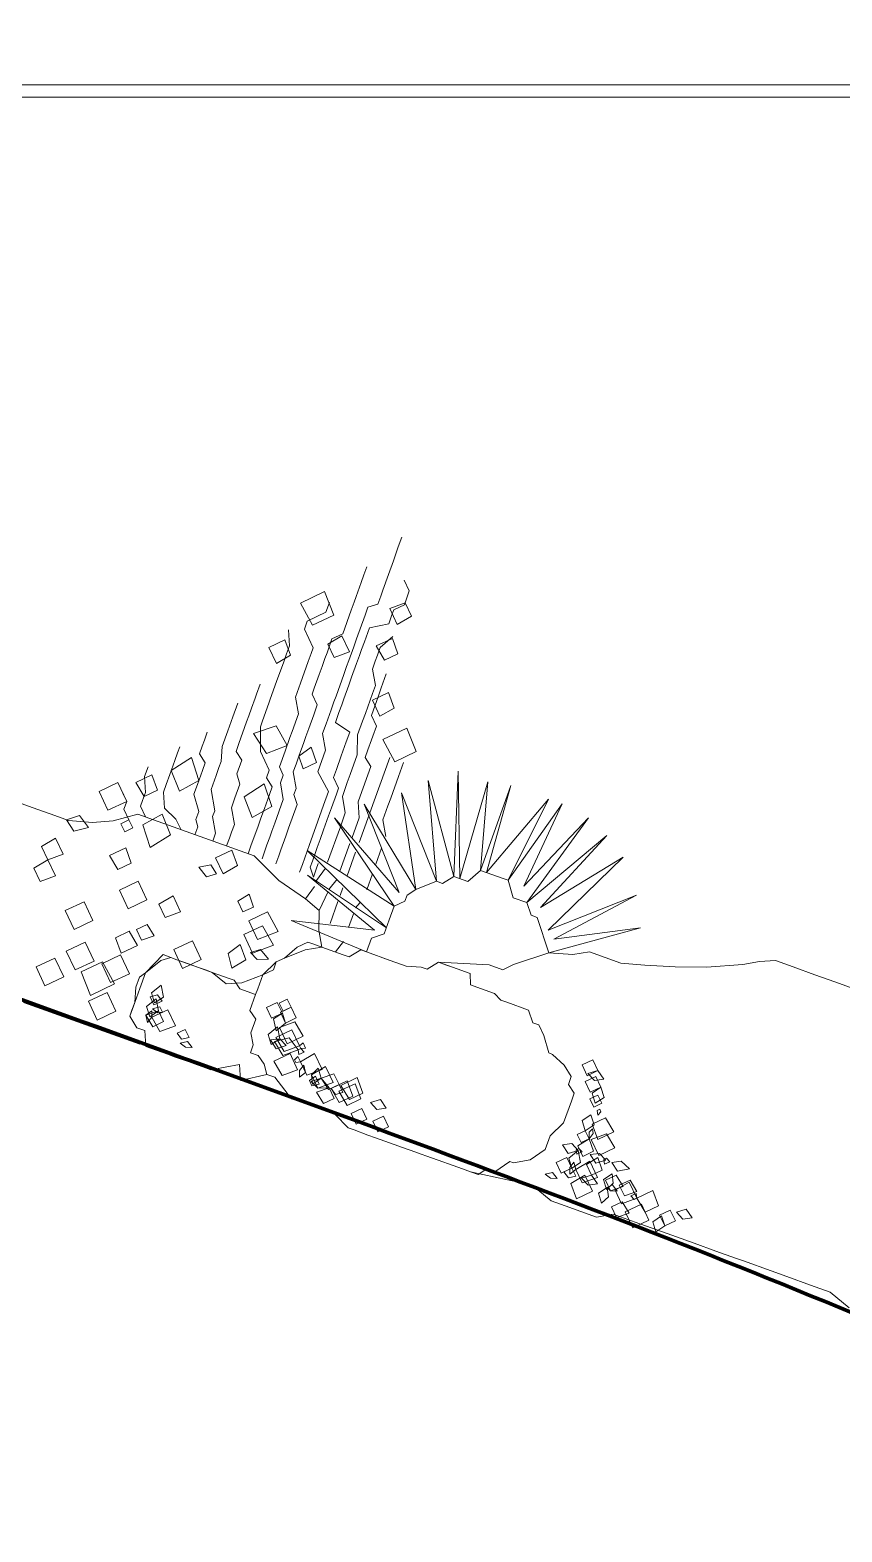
# Model space of a CAD drawing. Header units: millimetres. Extents: x 0 to 77.1, y -22.3 to 58.9.
# Drawn here: x 10.618 to 11.41, y -9.793 to -8.329 of the extents above; entities that cross this region are included whole.
import ezdxf

# ---------------------------------------------------------------- set-up
doc = ezdxf.new("R2010")
doc.units = ezdxf.units.MM
for name, color, linetype, lineweight in [('0.1normal', 7, 'Continuous', 15), ('01 TERRENO', 7, 'Continuous', 140), ('01 Vegetación 1', 251, 'Continuous', 9)]:
    doc.layers.add(name, color=color, linetype=linetype, lineweight=lineweight)

msp = doc.modelspace()

# ---------------------------------------------------------------- linework, layer by layer
at = {"layer": '0.1normal'}
for p, q in [((13.9329, -8.3823), (8.6007, -8.3823)), ((13.9329, -8.3943), (8.4918, -8.3943))]:
    msp.add_line(p, q, dxfattribs=at)
msp.add_lwpolyline([(12.4418, -8.3943), (8.4918, -8.3943), (8.4918, -6.9443), (4.1239, -6.9443)], dxfattribs=at)
at = {"layer": '01 TERRENO'}
msp.add_spline([(2.0349, -6.7194), (2.587, -6.8733), (3.0603, -6.8996), (4.6612, -6.9971), (5.3035, -7.166), (6.1035, -7.3575), (6.4341, -7.4476), (6.7433, -7.6096), (7.3255, -8.1651), (7.7064, -8.4166), (8.7146, -8.582), (9.6013, -8.8878), (10.5403, -9.2488), (11.4492, -9.5917), (12.322, -9.9827), (13.562, -10.4339), (14.1158, -10.6023)], degree=3, dxfattribs=at)
at = {"layer": '01 Vegetación 1'}
for points in [[(10.9808, -8.8232), (10.9773, -8.8328)], [(10.9746, -8.8406), (10.9725, -8.8463)], [(10.9773, -8.8328), (10.9746, -8.8406)], [(10.9438, -8.8599), (10.9466, -8.8522)], [(10.9725, -8.8463), (10.9677, -8.8598)], [(10.9362, -8.881), (10.9411, -8.8676)], [(10.9411, -8.8676), (10.9438, -8.8599)], [(10.9677, -8.8598), (10.9622, -8.8751)], [(10.9831, -8.8653), (10.988, -8.8757)], [(10.9145, -8.8993), (10.9053, -8.8764), (10.8818, -8.8876), (10.8936, -8.9091), (10.9145, -8.8993)], [(10.9342, -8.8868), (10.9362, -8.881)], [(10.9601, -8.8809), (10.9573, -8.8886)], [(10.9622, -8.8751), (10.9601, -8.8809)], [(10.988, -8.8757), (10.9832, -8.8892)], [(10.8885, -8.9052), (10.9068, -8.8965)], [(10.9068, -8.8965), (10.9102, -8.8869)], [(10.9231, -8.9176), (10.9314, -8.8945)], [(10.9314, -8.8945), (10.9342, -8.8868)], [(10.9449, -8.8993), (10.9366, -8.9224)], [(10.9476, -8.8916), (10.9449, -8.8993)], [(10.9573, -8.8886), (10.9476, -8.8916)], [(10.9707, -8.8999), (10.9679, -8.9076)], [(10.99, -8.9003), (10.9839, -8.8873), (10.9689, -8.8928), (10.9763, -8.9084), (10.99, -8.9003)], [(10.9728, -8.8942), (10.9707, -8.8999)], [(10.9832, -8.8892), (10.9728, -8.8942)], [(10.8712, -8.9293), (10.8702, -8.9137)], [(10.8858, -8.9128), (10.8885, -8.9052)], [(10.8943, -8.9311), (10.8858, -8.9128)], [(10.9491, -8.9117), (10.9442, -8.9252)], [(10.9679, -8.9076), (10.9491, -8.9117)], [(10.8723, -8.9384), (10.8668, -8.9234), (10.8511, -8.9308), (10.8585, -8.9464), (10.8723, -8.9384)], [(10.8684, -8.937), (10.8712, -8.9293)], [(10.9078, -8.9359), (10.9106, -8.9282)], [(10.9298, -8.9351), (10.9224, -8.9195), (10.9087, -8.9275), (10.9148, -8.9407), (10.9298, -8.9351)], [(10.9106, -8.9282), (10.9126, -8.9225)], [(10.9126, -8.9225), (10.9231, -8.9176)], [(10.9366, -8.9224), (10.9338, -8.9301)], [(10.9442, -8.9252), (10.9415, -8.9328)], [(10.9769, -8.9369), (10.9715, -8.9219), (10.9558, -8.9293), (10.9638, -8.9431), (10.9769, -8.9369)], [(10.9597, -8.9307), (10.9721, -8.92)], [(10.8656, -8.9447), (10.8684, -8.937)], [(10.8895, -8.9446), (10.8923, -8.9368)], [(10.8923, -8.9368), (10.8943, -8.9311)], [(10.903, -8.9494), (10.9057, -8.9417)], [(10.9057, -8.9417), (10.9078, -8.9359)], [(10.929, -8.9435), (10.9269, -8.9493)], [(10.9338, -8.9301), (10.929, -8.9435)], [(10.9394, -8.9386), (10.9366, -8.9463)], [(10.9415, -8.9328), (10.9394, -8.9386)], [(10.9521, -8.9518), (10.9548, -8.9441)], [(10.9548, -8.9441), (10.9569, -8.9383)], [(10.9569, -8.9383), (10.9597, -8.9307)], [(10.8587, -8.9639), (10.8656, -8.9447)], [(10.8819, -8.9657), (10.8895, -8.9446)], [(10.8954, -8.9705), (10.9002, -8.9571)], [(10.9002, -8.9571), (10.903, -8.9494)], [(10.9242, -8.957), (10.9166, -8.9781)], [(10.9269, -8.9493), (10.9242, -8.957)], [(10.9366, -8.9463), (10.9318, -8.9597)], [(10.9549, -8.968), (10.9521, -8.9518)], [(10.9655, -8.9566), (10.9607, -8.9701)], [(10.8391, -8.9764), (10.8425, -8.9667)], [(10.8525, -8.9812), (10.8587, -8.9639)], [(10.8771, -8.9791), (10.8819, -8.9657)], [(10.8933, -8.9763), (10.8954, -8.9705)], [(10.929, -8.9675), (10.9242, -8.9809)], [(10.9318, -8.9597), (10.929, -8.9675)], [(10.9521, -8.9757), (10.9549, -8.968)], [(10.9607, -8.9701), (10.9579, -8.9778)], [(10.8159, -8.9985), (10.8208, -8.985)], [(10.8342, -8.9898), (10.8377, -8.9802)], [(10.8377, -8.9802), (10.8391, -8.9764)], [(10.8449, -9.0024), (10.8512, -8.985)], [(10.8512, -8.985), (10.8525, -8.9812)], [(10.88, -8.9954), (10.8771, -8.9791)], [(10.8983, -8.9868), (10.8933, -8.9763)], [(10.8948, -8.9964), (10.8983, -8.9868)], [(10.9145, -8.9839), (10.9118, -8.9916)], [(10.9166, -8.9781), (10.9145, -8.9839)], [(10.9221, -8.9867), (10.9194, -8.9943)], [(10.9242, -8.9809), (10.9221, -8.9867)], [(10.9452, -8.995), (10.9521, -8.9757)], [(10.9579, -8.9778), (10.951, -8.9971)], [(10.9731, -8.9898), (10.9677, -8.9748), (10.952, -8.9822), (10.9594, -8.9978), (10.9731, -8.9898)], [(10.8111, -9.0119), (10.8159, -8.9985)], [(10.8294, -9.0033), (10.8315, -8.9975)], [(10.8315, -8.9975), (10.8342, -8.9898)], [(10.8429, -9.0081), (10.8449, -9.0024)], [(10.8738, -9.0127), (10.88, -8.9954)], [(10.89, -9.0098), (10.8948, -8.9964)], [(10.9118, -8.9916), (10.9069, -9.0051)], [(10.9194, -8.9943), (10.916, -9.0039)], [(10.9376, -9.0161), (10.9425, -9.0026)], [(10.9425, -9.0026), (10.9452, -8.995)], [(10.951, -8.9971), (10.9559, -9.0074)], [(10.7883, -9.0211), (10.791, -9.0134)], [(10.8056, -9.0273), (10.8111, -9.0119)], [(10.8218, -9.0245), (10.8294, -9.0033)], [(10.8689, -9.0262), (10.8584, -9.0072), (10.8362, -9.0145), (10.8487, -9.0341), (10.8689, -9.0262)], [(10.843, -9.0321), (10.8429, -9.0081)], [(10.8717, -9.0185), (10.8738, -9.0127)], [(10.8852, -9.0233), (10.8872, -9.0176)], [(10.8872, -9.0176), (10.89, -9.0098)], [(10.9069, -9.0051), (10.9035, -9.0147)], [(10.9035, -9.0147), (10.9063, -9.0309)], [(10.916, -9.0039), (10.93, -9.0133)], [(10.93, -9.0133), (10.9266, -9.0229)], [(10.9373, -9.0355), (10.9376, -9.0161)], [(10.9525, -9.0171), (10.9511, -9.0209)], [(10.9559, -9.0074), (10.9525, -9.0171)], [(10.9948, -9.0322), (10.9856, -9.0095), (10.9621, -9.0205), (10.9739, -9.0422), (10.9948, -9.0322)], [(10.7621, -9.0334), (10.7642, -9.0276)], [(10.7834, -9.0345), (10.7862, -9.0269)], [(10.7862, -9.0269), (10.7883, -9.0211)], [(10.8046, -9.0421), (10.8056, -9.0273)], [(10.8191, -9.0321), (10.8218, -9.0245)], [(10.8247, -9.0407), (10.8191, -9.0321)], [(10.8515, -9.0504), (10.843, -9.0321)], [(10.8614, -9.0473), (10.8669, -9.0319)], [(10.8669, -9.0319), (10.8717, -9.0185)], [(10.8803, -9.0368), (10.8852, -9.0233)], [(10.8977, -9.043), (10.8922, -9.028), (10.8803, -9.0368), (10.8846, -9.0492), (10.8977, -9.043)], [(10.9063, -9.0309), (10.8987, -9.0521)], [(10.9266, -9.0229), (10.9217, -9.0364)], [(10.9477, -9.0305), (10.9449, -9.0382)], [(10.9511, -9.0209), (10.9477, -9.0305)], [(10.7545, -9.0546), (10.7594, -9.0411)], [(10.7829, -9.0604), (10.7756, -9.0382), (10.7559, -9.0507), (10.7639, -9.0709), (10.7829, -9.0604)], [(10.7594, -9.0411), (10.7621, -9.0334)], [(10.7891, -9.0431), (10.7834, -9.0345)], [(10.7863, -9.0508), (10.7891, -9.0431)], [(10.8025, -9.0479), (10.8046, -9.0421)], [(10.8199, -9.0541), (10.8247, -9.0407)], [(10.8748, -9.0521), (10.8776, -9.0445)], [(10.8776, -9.0445), (10.8803, -9.0368)], [(10.9217, -9.0364), (10.9169, -9.0499)], [(10.9304, -9.0547), (10.9373, -9.0355)], [(10.9506, -9.0468), (10.9402, -9.0756)], [(10.9449, -9.0382), (10.9506, -9.0468)], [(10.9689, -9.0381), (10.9495, -9.092)], [(10.9823, -9.043), (10.9775, -9.0564)], [(10.7426, -9.0698), (10.7371, -9.0548), (10.7215, -9.0623), (10.7295, -9.076), (10.7426, -9.0698)], [(10.73, -9.0566), (10.7334, -9.047)], [(10.7309, -9.0721), (10.73, -9.0566)], [(10.7511, -9.0642), (10.7545, -9.0546)], [(10.7815, -9.0642), (10.7863, -9.0508)], [(10.7949, -9.0691), (10.7998, -9.0556)], [(10.7998, -9.0556), (10.8025, -9.0479)], [(10.8229, -9.0639), (10.8199, -9.0541)], [(10.8488, -9.058), (10.8515, -9.0504)], [(10.8545, -9.0665), (10.8488, -9.058)], [(10.865, -9.0552), (10.8614, -9.0473)], [(10.8623, -9.0628), (10.865, -9.0552)], [(10.8777, -9.0684), (10.8748, -9.0521)], [(10.8987, -9.0521), (10.9093, -9.0711)], [(10.9169, -9.0499), (10.9141, -9.0576)], [(10.9141, -9.0576), (10.919, -9.068)], [(10.9276, -9.0624), (10.9304, -9.0547)], [(10.9775, -9.0564), (10.9699, -9.0776)], [(11.0064, -9.0603), (11.0146, -9.1587)], [(11.0314, -9.1539), (11.0064, -9.0603)], [(11.0357, -9.0513), (11.0314, -9.1539)], [(11.0372, -9.156), (11.0357, -9.0513)], [(11.0645, -9.0616), (11.0372, -9.156)], [(11.0574, -9.1481), (11.0645, -9.0616)], [(10.7126, -9.0808), (10.704, -9.0625), (10.6857, -9.0711), (10.6943, -9.0894), (10.7126, -9.0808)], [(10.7126, -9.0808), (10.7089, -9.0729)], [(10.7281, -9.0798), (10.7309, -9.0721)], [(10.7483, -9.0719), (10.7511, -9.0642)], [(10.7493, -9.0874), (10.7483, -9.0719)], [(10.778, -9.0739), (10.7815, -9.0642)], [(10.7828, -9.0908), (10.778, -9.0739)], [(10.7983, -9.0899), (10.7949, -9.0691)], [(10.818, -9.0774), (10.8229, -9.0639)], [(10.854, -9.0859), (10.8467, -9.0638), (10.8271, -9.0763), (10.835, -9.0964), (10.854, -9.0859)], [(10.8469, -9.0877), (10.8517, -9.0742)], [(10.8517, -9.0742), (10.8545, -9.0665)], [(10.8652, -9.0791), (10.8623, -9.0628)], [(10.8756, -9.0741), (10.8777, -9.0684)], [(10.8786, -9.0839), (10.8756, -9.0741)], [(10.9093, -9.0711), (10.9045, -9.0845)], [(10.9169, -9.0738), (10.9121, -9.0872)], [(10.919, -9.068), (10.9169, -9.0738)], [(10.9228, -9.0759), (10.9248, -9.0701)], [(10.9256, -9.092), (10.9228, -9.0759)], [(10.9248, -9.0701), (10.9276, -9.0624)], [(10.9402, -9.0756), (10.9381, -9.0814)], [(10.9803, -9.0726), (10.9943, -9.1667)], [(11.0146, -9.1587), (10.9803, -9.0726)], [(11.0871, -9.0654), (11.0574, -9.1481)], [(11.0871, -9.0654), (11.0632, -9.1501)], [(10.5945, -9.0774), (10.6213, -9.0871)], [(10.6213, -9.0871), (10.6425, -9.0947)], [(10.7098, -9.0884), (10.7126, -9.0808)], [(10.7098, -9.0884), (10.7148, -9.0989)], [(10.7261, -9.0856), (10.7281, -9.0798)], [(10.731, -9.096), (10.7261, -9.0856)], [(10.7606, -9.098), (10.7493, -9.0874)], [(10.7801, -9.0984), (10.7828, -9.0908)], [(10.7963, -9.0956), (10.7983, -9.0899)], [(10.8146, -9.087), (10.818, -9.0774)], [(10.8175, -9.1032), (10.8146, -9.087)], [(10.8434, -9.0973), (10.8469, -9.0877)], [(10.8569, -9.1022), (10.8652, -9.0791)], [(10.8703, -9.107), (10.8786, -9.0839)], [(10.9045, -9.0845), (10.8969, -9.1057)], [(10.9121, -9.0872), (10.9094, -9.0949)], [(10.9381, -9.0814), (10.9391, -9.0969)], [(10.9439, -9.0835), (10.9781, -9.1695)], [(10.9943, -9.1667), (10.9439, -9.0835)], [(10.9671, -9.0853), (10.9623, -9.0987)], [(10.9699, -9.0776), (10.9671, -9.0853)], [(11.0632, -9.1501), (11.1237, -9.0785)], [(11.1237, -9.0785), (11.0844, -9.1577)], [(11.0844, -9.1577), (11.1371, -9.0833)], [(11.1371, -9.0833), (11.0997, -9.1633)], [(10.6425, -9.0947), (10.656, -9.0995)], [(10.6752, -9.1064), (10.6664, -9.0945), (10.654, -9.0988), (10.6609, -9.11), (10.6752, -9.1064)], [(10.656, -9.0995), (10.6792, -9.1013)], [(10.6792, -9.1013), (10.6993, -9.0998)], [(10.6993, -9.0998), (10.7233, -9.0933)], [(10.7185, -9.1067), (10.7148, -9.0989), (10.707, -9.1026), (10.7107, -9.1104), (10.7185, -9.1067)], [(10.7233, -9.0933), (10.7387, -9.0988)], [(10.7551, -9.1134), (10.7472, -9.0932), (10.7283, -9.1037), (10.7355, -9.1259), (10.7551, -9.1134)], [(10.7387, -9.0988), (10.7579, -9.1057)], [(10.7656, -9.1084), (10.7606, -9.098)], [(10.7818, -9.1056), (10.7801, -9.0984)], [(10.7992, -9.1118), (10.7963, -9.0956)], [(10.8147, -9.1109), (10.8175, -9.1032)], [(10.8337, -9.1243), (10.8406, -9.105)], [(10.8406, -9.105), (10.8434, -9.0973)], [(10.8541, -9.1099), (10.8569, -9.1022)], [(10.9094, -9.0949), (10.9045, -9.1084)], [(10.9083, -9.1402), (10.9208, -9.1055)], [(10.9152, -9.097), (10.9733, -9.183)], [(10.9781, -9.1695), (10.9152, -9.097)], [(10.9208, -9.1055), (10.9256, -9.092)], [(10.9391, -9.0969), (10.9322, -9.1161)], [(10.9488, -9.0939), (10.9392, -9.1208)], [(10.9623, -9.0987), (10.9651, -9.1149)], [(11.0997, -9.1633), (11.1626, -9.0968)], [(11.1626, -9.0968), (11.1026, -9.1795)], [(10.6507, -9.1324), (10.6433, -9.1167), (10.6296, -9.1248), (10.6357, -9.1379), (10.6507, -9.1324)], [(10.7579, -9.1057), (10.7752, -9.1119)], [(10.7752, -9.1119), (10.7887, -9.1167)], [(10.7791, -9.1133), (10.7818, -9.1056)], [(10.7887, -9.1167), (10.8233, -9.1291)], [(10.7964, -9.1195), (10.7992, -9.1118)], [(10.8099, -9.1243), (10.8126, -9.1167)], [(10.8126, -9.1167), (10.8147, -9.1109)], [(10.8493, -9.1233), (10.852, -9.1156)], [(10.852, -9.1156), (10.8541, -9.1099)], [(10.8628, -9.1281), (10.8676, -9.1147)], [(10.8676, -9.1147), (10.8703, -9.107)], [(10.8969, -9.1057), (10.8907, -9.123)], [(10.9011, -9.118), (10.8983, -9.1257)], [(10.9045, -9.1084), (10.9011, -9.118)], [(11.1026, -9.1795), (11.1804, -9.114)], [(11.1804, -9.114), (11.116, -9.1843)], [(10.717, -9.141), (10.7116, -9.126), (10.6959, -9.1334), (10.704, -9.1471), (10.717, -9.141)], [(10.8204, -9.1433), (10.8149, -9.1284), (10.7992, -9.1357), (10.8066, -9.1514), (10.8204, -9.1433)], [(10.8233, -9.1291), (10.8367, -9.134)], [(10.831, -9.1319), (10.8337, -9.1243)], [(10.8367, -9.134), (10.8607, -9.1578)], [(10.8445, -9.1367), (10.8493, -9.1233)], [(10.8579, -9.1416), (10.8607, -9.1339)], [(10.8607, -9.1339), (10.8628, -9.1281)], [(10.8907, -9.123), (10.8838, -9.1422)], [(10.8886, -9.1287), (10.9657, -9.2041)], [(10.9733, -9.183), (10.8886, -9.1287)], [(10.8962, -9.1315), (10.8935, -9.1391)], [(10.8983, -9.1257), (10.8962, -9.1315)], [(10.9301, -9.1219), (10.9204, -9.1488)], [(10.9357, -9.1304), (10.9274, -9.1535)], [(10.961, -9.1264), (10.9555, -9.1419)], [(10.6431, -9.1535), (10.6357, -9.1379), (10.622, -9.1459), (10.6282, -9.159), (10.6431, -9.1535)], [(10.8002, -9.1513), (10.7946, -9.1427), (10.7829, -9.145), (10.7904, -9.1542), (10.8002, -9.1513)], [(10.8838, -9.1422), (10.881, -9.1499)], [(10.8935, -9.1391), (10.8914, -9.145)], [(10.8914, -9.145), (10.8945, -9.1547)], [(10.8945, -9.1547), (10.8972, -9.147)], [(10.8972, -9.147), (10.8993, -9.1412)], [(10.8976, -9.158), (10.9063, -9.1459)], [(11.0449, -9.1588), (11.0574, -9.1481)], [(11.0574, -9.1481), (11.0805, -9.1564)], [(11.116, -9.1843), (11.1966, -9.1351)], [(11.1966, -9.1351), (11.1233, -9.2065)], [(10.7323, -9.1769), (10.7238, -9.1586), (10.7055, -9.1672), (10.7141, -9.1855), (10.7323, -9.1769)], [(10.8607, -9.1578), (10.8869, -9.1759)], [(10.8869, -9.1759), (10.8955, -9.1638)], [(10.8887, -9.1526), (10.954, -9.2064)], [(10.9657, -9.2041), (10.8887, -9.1526)], [(10.9177, -9.1565), (10.9096, -9.1667)], [(10.952, -9.1515), (10.9465, -9.1669)], [(10.9943, -9.1667), (11.0146, -9.1587)], [(11.0146, -9.1587), (11.0203, -9.1608)], [(11.0203, -9.1608), (11.0314, -9.1539)], [(11.0314, -9.1539), (11.0449, -9.1588)], [(11.0805, -9.1564), (11.0844, -9.1577)], [(11.0844, -9.1577), (11.0892, -9.1747)], [(10.6796, -9.197), (10.671, -9.1787), (10.6527, -9.1873), (10.6613, -9.2056), (10.6796, -9.197)], [(10.765, -9.1886), (10.7577, -9.1729), (10.7439, -9.181), (10.7501, -9.1941), (10.765, -9.1886)], [(10.8363, -9.1838), (10.832, -9.1714), (10.8209, -9.1782), (10.8258, -9.1886), (10.8363, -9.1838)], [(10.8869, -9.1759), (10.9002, -9.1871)], [(10.909, -9.1686), (10.9002, -9.1871)], [(10.9185, -9.1785), (10.9109, -9.1997)], [(10.9233, -9.165), (10.9205, -9.1727)], [(10.9733, -9.183), (10.9837, -9.1781)], [(10.9837, -9.1781), (10.9858, -9.1723)], [(10.9858, -9.1723), (10.9943, -9.1667)], [(11.0892, -9.1747), (11.1026, -9.1795)], [(11.1233, -9.2065), (11.2094, -9.1722)], [(11.2094, -9.1722), (11.1289, -9.215)], [(10.8603, -9.2076), (10.8497, -9.1886), (10.8315, -9.1972), (10.84, -9.2155), (10.8603, -9.2076)], [(10.9002, -9.1871), (10.8997, -9.2065)], [(10.9288, -9.2039), (10.9337, -9.1904)], [(10.9357, -9.1847), (10.9398, -9.1796)], [(10.9684, -9.1964), (10.9733, -9.183)], [(11.1026, -9.1795), (11.1068, -9.1918)], [(11.1068, -9.1918), (11.1126, -9.1939)], [(10.723, -9.2213), (10.7149, -9.2074), (10.7018, -9.2137), (10.7073, -9.2286), (10.723, -9.2213)], [(10.7393, -9.2119), (10.7325, -9.2008), (10.722, -9.2057), (10.727, -9.2161), (10.7393, -9.2119)], [(10.8555, -9.2211), (10.8449, -9.202), (10.8266, -9.2107), (10.8352, -9.2289), (10.8555, -9.2211)], [(10.8728, -9.1969), (10.9464, -9.2276)], [(10.954, -9.2064), (10.8728, -9.1969)], [(10.8997, -9.2065), (10.9026, -9.2228)], [(10.9636, -9.2099), (10.9684, -9.1964)], [(11.1126, -9.1939), (11.1241, -9.2285)], [(11.2132, -9.204), (11.1241, -9.2285)], [(11.1289, -9.215), (11.2132, -9.204)], [(10.6807, -9.2364), (10.672, -9.2181), (10.6537, -9.2267), (10.6624, -9.245), (10.6807, -9.2364)], [(10.7853, -9.2349), (10.7768, -9.2166), (10.7585, -9.2253), (10.7671, -9.2436), (10.7853, -9.2349)], [(10.8287, -9.2353), (10.8232, -9.2203), (10.8113, -9.2291), (10.8149, -9.2433), (10.8287, -9.2353)], [(10.8891, -9.2179), (10.8787, -9.2228)], [(10.8949, -9.22), (10.8891, -9.2179)], [(10.9026, -9.2228), (10.8949, -9.22)], [(10.924, -9.2174), (10.9161, -9.2276)], [(10.9464, -9.2276), (10.9512, -9.2142)], [(10.9512, -9.2142), (10.9636, -9.2099)], [(10.6512, -9.2519), (10.6426, -9.2336), (10.6243, -9.2422), (10.6329, -9.2605), (10.6512, -9.2519)], [(10.7008, -9.2588), (10.689, -9.2373), (10.6681, -9.2471), (10.6773, -9.2699), (10.7008, -9.2588)], [(10.7152, -9.2488), (10.7066, -9.2305), (10.6883, -9.2391), (10.6969, -9.2574), (10.7152, -9.2488)], [(10.748, -9.2302), (10.7308, -9.2479)], [(10.7459, -9.236), (10.7308, -9.2479)], [(10.7557, -9.233), (10.7459, -9.236)], [(10.7614, -9.2351), (10.748, -9.2302)], [(10.7614, -9.2351), (10.7557, -9.233)], [(10.7825, -9.2426), (10.7614, -9.2351)], [(10.7692, -9.2378), (10.7614, -9.2351)], [(10.8507, -9.2345), (10.8431, -9.2253), (10.8333, -9.2282), (10.8397, -9.2349), (10.8507, -9.2345)], [(10.8583, -9.2372), (10.8451, -9.2499)], [(10.8583, -9.2372), (10.8555, -9.2449)], [(10.8662, -9.2335), (10.8583, -9.2372)], [(10.8662, -9.2335), (10.8583, -9.2372)], [(10.8787, -9.2228), (10.8662, -9.2335)], [(10.8864, -9.2256), (10.8662, -9.2335)], [(10.9026, -9.2228), (10.8864, -9.2256)], [(10.9237, -9.2303), (10.9026, -9.2228)], [(10.9295, -9.2324), (10.9237, -9.2303)], [(10.9406, -9.2256), (10.9295, -9.2324)], [(10.9464, -9.2276), (10.9406, -9.2256)], [(10.9695, -9.2359), (10.9464, -9.2276)], [(10.9695, -9.2359), (10.9637, -9.2338)], [(10.9637, -9.2338), (10.9695, -9.2359)], [(10.9849, -9.2415), (10.9695, -9.2359)], [(11.1241, -9.2285), (11.0896, -9.2399)], [(11.1473, -9.2302), (11.1241, -9.2285)], [(11.1635, -9.2274), (11.1473, -9.2302)], [(11.1943, -9.2384), (11.1635, -9.2274)], [(11.3294, -9.2369), (11.3131, -9.2398)], [(11.3449, -9.236), (11.3294, -9.2369)], [(11.3622, -9.2422), (11.3449, -9.236)], [(10.7308, -9.2479), (10.7249, -9.2523)], [(10.7308, -9.2479), (10.7253, -9.2633)], [(10.7825, -9.2426), (10.7692, -9.2378)], [(10.796, -9.2475), (10.7825, -9.2426)], [(10.7903, -9.2454), (10.7825, -9.2426)], [(10.796, -9.2475), (10.7903, -9.2454)], [(10.8094, -9.2588), (10.796, -9.2475)], [(10.8115, -9.253), (10.796, -9.2475)], [(10.8451, -9.2499), (10.8248, -9.2578)], [(10.8451, -9.2499), (10.8403, -9.2634)], [(10.8555, -9.2449), (10.8451, -9.2499)], [(10.9997, -9.2424), (10.9849, -9.2415)], [(11.0055, -9.2445), (10.9997, -9.2424)], [(11.0166, -9.2376), (11.0055, -9.2445)], [(11.0166, -9.2376), (11.0301, -9.2425)], [(11.0657, -9.24), (11.0166, -9.2376)], [(11.0243, -9.2404), (11.0166, -9.2376)], [(11.0301, -9.2425), (11.0243, -9.2404)], [(11.0474, -9.2487), (11.0301, -9.2425)], [(11.0478, -9.2597), (11.0474, -9.2487)], [(11.0792, -9.2449), (11.0657, -9.24)], [(11.0896, -9.2399), (11.0792, -9.2449)], [(11.2175, -9.2403), (11.1943, -9.2384)], [(11.2472, -9.2422), (11.2175, -9.2403)], [(11.2776, -9.2423), (11.2472, -9.2422)], [(11.3131, -9.2398), (11.2776, -9.2423)], [(11.3834, -9.2498), (11.3622, -9.2422)], [(11.4026, -9.2567), (11.3834, -9.2498)], [(10.7214, -9.2619), (10.7204, -9.2767)], [(10.7253, -9.2633), (10.7204, -9.2767)], [(10.7249, -9.2523), (10.7214, -9.2619)], [(10.7483, -9.2715), (10.746, -9.2599), (10.7368, -9.2674), (10.7398, -9.2772), (10.7483, -9.2715)], [(10.8248, -9.2578), (10.8094, -9.2588)], [(10.8172, -9.2551), (10.8115, -9.253)], [(10.8228, -9.2636), (10.8172, -9.2551)], [(10.8382, -9.2691), (10.8228, -9.2636)], [(10.8403, -9.2634), (10.8382, -9.2691)], [(11.0574, -9.2631), (11.0478, -9.2597)], [(11.0709, -9.268), (11.0574, -9.2631)], [(11.418, -9.2623), (11.4026, -9.2567)], [(10.6465, -9.2893), (10.6119, -9.2769)], [(10.7021, -9.2854), (10.6935, -9.2671), (10.6752, -9.2757), (10.6838, -9.294), (10.7021, -9.2854)], [(10.7204, -9.2767), (10.7156, -9.2902)], [(10.7204, -9.2767), (10.7177, -9.2844)], [(10.7435, -9.285), (10.7412, -9.2733), (10.7319, -9.2809), (10.735, -9.2907), (10.7435, -9.285)], [(10.747, -9.2754), (10.7426, -9.2695), (10.7354, -9.2712), (10.7391, -9.2791), (10.747, -9.2754)], [(10.7474, -9.2864), (10.7449, -9.2811), (10.7378, -9.2829), (10.7428, -9.287), (10.7474, -9.2864)], [(10.8382, -9.2691), (10.8327, -9.2845)], [(10.8643, -9.2871), (10.8593, -9.2767), (10.8489, -9.2816), (10.8538, -9.292), (10.8643, -9.2871)], [(10.8728, -9.2815), (10.8691, -9.2737), (10.8613, -9.2774), (10.865, -9.2852), (10.8728, -9.2815)], [(11.0771, -9.2746), (11.0709, -9.268)], [(11.0829, -9.2766), (11.0771, -9.2746)], [(11.1041, -9.2842), (11.0829, -9.2766)], [(10.6599, -9.2941), (10.6465, -9.2893)], [(10.6945, -9.3065), (10.6599, -9.2941)], [(10.7177, -9.2844), (10.7156, -9.2902)], [(10.7156, -9.2902), (10.7224, -9.3014)], [(10.7369, -9.2913), (10.7371, -9.2849), (10.7311, -9.2893), (10.7329, -9.2964), (10.7369, -9.2913)], [(10.7485, -9.2955), (10.7435, -9.285), (10.7311, -9.2893), (10.738, -9.3004), (10.7485, -9.2955)], [(10.76, -9.2996), (10.7526, -9.2839), (10.7369, -9.2913), (10.745, -9.3051), (10.76, -9.2996)], [(10.8327, -9.2845), (10.8383, -9.293)], [(10.8383, -9.293), (10.8335, -9.3064)], [(10.8673, -9.2969), (10.8643, -9.2871), (10.8558, -9.2928), (10.8581, -9.3044), (10.8673, -9.2969)], [(10.8844, -9.3095), (10.8764, -9.2958), (10.8614, -9.3012), (10.8688, -9.317), (10.8844, -9.3095)], [(10.8778, -9.2919), (10.8728, -9.2815), (10.8623, -9.2864), (10.8673, -9.2969), (10.8778, -9.2919)], [(11.1084, -9.2966), (11.1041, -9.2842)], [(10.7253, -9.3176), (10.6945, -9.3065)], [(10.7224, -9.3014), (10.7302, -9.3041)], [(10.7302, -9.3041), (10.7311, -9.3197)], [(10.7733, -9.3109), (10.7696, -9.3031), (10.7618, -9.3068), (10.7661, -9.3127), (10.7733, -9.3109)], [(10.7733, -9.3109), (10.7696, -9.3031), (10.7618, -9.3068), (10.7661, -9.3127), (10.7733, -9.3109)], [(10.8335, -9.3064), (10.8358, -9.3181)], [(10.8618, -9.3122), (10.8595, -9.3006), (10.8503, -9.3081), (10.8533, -9.3179), (10.8618, -9.3122)], [(10.881, -9.3191), (10.8736, -9.3035), (10.8579, -9.3109), (10.866, -9.3246), (10.881, -9.3191)], [(11.1141, -9.2987), (11.1084, -9.2966)], [(11.119, -9.309), (11.1141, -9.2987)], [(11.1239, -9.326), (11.119, -9.309)], [(10.7311, -9.3197), (10.7522, -9.3272)], [(10.7763, -9.3207), (10.7719, -9.3147), (10.7647, -9.3165), (10.7698, -9.3205), (10.7763, -9.3207)], [(10.8358, -9.3181), (10.8331, -9.3259)], [(10.8681, -9.3189), (10.8618, -9.3122), (10.8527, -9.3133), (10.8583, -9.3219), (10.8681, -9.3189)], [(10.8796, -9.323), (10.8709, -9.3112), (10.8565, -9.3147), (10.8647, -9.3285), (10.8796, -9.323)], [(10.8854, -9.3251), (10.8823, -9.3218), (10.8796, -9.323), (10.8802, -9.3276), (10.8854, -9.3251)], [(10.8868, -9.3212), (10.8844, -9.316), (10.881, -9.3191), (10.8823, -9.3218), (10.8868, -9.3212)], [(10.7522, -9.3272), (10.7599, -9.33)], [(10.7599, -9.33), (10.7657, -9.3321)], [(10.7657, -9.3321), (10.7734, -9.3348)], [(10.7734, -9.3348), (10.7811, -9.3376)], [(10.7811, -9.3376), (10.7868, -9.3397)], [(10.7868, -9.3397), (10.7945, -9.3424)], [(10.7945, -9.3424), (10.8224, -9.3372)], [(10.8224, -9.3372), (10.8234, -9.3528)], [(10.8331, -9.3259), (10.8407, -9.3286)], [(10.8407, -9.3286), (10.8464, -9.3371)], [(10.8464, -9.3371), (10.8493, -9.3469)], [(10.8791, -9.3424), (10.8718, -9.3267), (10.8561, -9.3341), (10.8642, -9.3479), (10.8791, -9.3424)], [(10.8819, -9.3347), (10.8795, -9.3295), (10.8762, -9.3326), (10.8774, -9.3353), (10.8819, -9.3347)], [(10.8869, -9.3452), (10.8851, -9.338), (10.8811, -9.3431), (10.8809, -9.3495), (10.8869, -9.3452)], [(10.9031, -9.3423), (10.8957, -9.3266), (10.8819, -9.3347), (10.8881, -9.3477), (10.9031, -9.3423)], [(10.9138, -9.3548), (10.9064, -9.3391), (10.8926, -9.3472), (10.8988, -9.3603), (10.9138, -9.3548)], [(11.1276, -9.3274), (11.1239, -9.326)], [(11.139, -9.3379), (11.1276, -9.3274)], [(11.1459, -9.3491), (11.139, -9.3379)], [(11.1719, -9.3432), (11.1669, -9.3328), (11.1565, -9.3377), (11.1614, -9.3482), (11.1719, -9.3432)], [(10.8234, -9.3528), (10.8493, -9.3469)], [(10.8493, -9.3469), (10.8571, -9.3497)], [(10.8571, -9.3497), (10.8733, -9.3707)], [(10.9002, -9.3564), (10.8965, -9.3486), (10.8906, -9.353), (10.893, -9.3582), (10.9002, -9.3564)], [(10.9098, -9.3599), (10.9022, -9.3507), (10.8925, -9.3537), (10.8988, -9.3603), (10.9098, -9.3599)], [(10.9022, -9.3507), (10.8992, -9.3409), (10.8926, -9.3472), (10.8937, -9.3563), (10.9022, -9.3507)], [(10.9196, -9.3569), (10.9146, -9.3464), (10.9022, -9.3507), (10.9091, -9.3618), (10.9196, -9.3569)], [(10.9329, -9.3682), (10.9274, -9.3532), (10.9117, -9.3606), (10.9198, -9.3743), (10.9329, -9.3682)], [(10.9426, -9.3652), (10.9372, -9.3501), (10.9214, -9.3576), (10.9296, -9.3713), (10.9426, -9.3652)], [(11.1431, -9.3568), (11.1459, -9.3491)], [(11.1747, -9.3595), (11.1698, -9.349), (11.1594, -9.3539), (11.1643, -9.3644), (11.1747, -9.3595)], [(11.1775, -9.3517), (11.1719, -9.3432), (11.1621, -9.3462), (11.1685, -9.3528), (11.1775, -9.3517)], [(10.9147, -9.3704), (10.9098, -9.3599), (10.8974, -9.3641), (10.9043, -9.3752), (10.9147, -9.3704)], [(10.9232, -9.3647), (10.9196, -9.3569), (10.9117, -9.3606), (10.9161, -9.3665), (10.9232, -9.3647)], [(10.9406, -9.3709), (10.9351, -9.356), (10.9194, -9.3633), (10.9275, -9.3771), (10.9406, -9.3709)], [(11.1488, -9.3653), (11.1431, -9.3568)], [(11.146, -9.3731), (11.1488, -9.3653)], [(11.1757, -9.375), (11.1719, -9.3672), (11.1641, -9.3709), (11.1678, -9.3787), (11.1757, -9.375)], [(11.1778, -9.3693), (11.1747, -9.3595), (11.1662, -9.3651), (11.1692, -9.3748), (11.1778, -9.3693)], [(10.8733, -9.3707), (10.8791, -9.3728)], [(10.8791, -9.3728), (10.8926, -9.3776)], [(10.8926, -9.3776), (10.9022, -9.3811)], [(10.9022, -9.3811), (10.9156, -9.3859)], [(10.9466, -9.3904), (10.9417, -9.38), (10.9312, -9.3849), (10.9361, -9.3954), (10.9466, -9.3904)], [(10.9655, -9.3799), (10.96, -9.3714), (10.9502, -9.3744), (10.9565, -9.381), (10.9655, -9.3799)], [(11.1384, -9.3942), (11.146, -9.3731)], [(11.1748, -9.3834), (11.1736, -9.3808), (11.171, -9.382), (11.1716, -9.3865), (11.1748, -9.3834)], [(10.9156, -9.3859), (10.9283, -9.3991)], [(10.9678, -9.398), (10.9628, -9.3876), (10.9524, -9.3925), (10.9573, -9.403), (10.9678, -9.398)], [(11.1252, -9.4068), (11.1384, -9.3942)], [(11.1681, -9.3961), (11.165, -9.3864), (11.1566, -9.392), (11.1595, -9.4018), (11.1681, -9.3961)], [(11.1874, -9.403), (11.1792, -9.3893), (11.1662, -9.3954), (11.1716, -9.4104), (11.1874, -9.403)], [(10.9283, -9.3991), (10.9341, -9.4011)], [(10.9341, -9.4011), (10.9476, -9.406)], [(10.9476, -9.406), (10.9552, -9.4087)], [(10.9552, -9.4087), (10.9687, -9.4136)], [(11.1204, -9.4202), (11.1252, -9.4068)], [(11.1633, -9.4096), (11.1595, -9.4018), (11.1517, -9.4054), (11.1554, -9.4133), (11.1633, -9.4096)], [(11.1675, -9.4219), (11.1633, -9.4096), (11.1521, -9.4164), (11.1571, -9.4269), (11.1675, -9.4219)], [(11.1673, -9.4045), (11.1667, -9.4), (11.1634, -9.4031), (11.1633, -9.4096), (11.1673, -9.4045)], [(11.1883, -9.4186), (11.1802, -9.4048), (11.1652, -9.4103), (11.1726, -9.426), (11.1883, -9.4186)], [(10.9687, -9.4136), (10.986, -9.4198)], [(10.986, -9.4198), (10.9899, -9.4212)], [(10.9899, -9.4212), (10.9995, -9.4246)], [(10.9995, -9.4246), (11.0052, -9.4267)], [(11.0052, -9.4267), (11.0206, -9.4322)], [(11.1059, -9.4303), (11.1204, -9.4202)], [(11.1526, -9.421), (11.1464, -9.4144), (11.1373, -9.4155), (11.1429, -9.424), (11.1526, -9.421)], [(11.155, -9.4327), (11.1526, -9.421), (11.1434, -9.4285), (11.1464, -9.4383), (11.155, -9.4327)], [(11.1565, -9.4224), (11.1533, -9.4191), (11.1507, -9.4203), (11.1513, -9.4248), (11.1565, -9.4224)], [(11.1796, -9.4306), (11.1733, -9.424), (11.1642, -9.4251), (11.1699, -9.4336), (11.1796, -9.4306)], [(11.0206, -9.4322), (11.0263, -9.4342)], [(11.0263, -9.4342), (11.0398, -9.4391)], [(11.0398, -9.4391), (11.0475, -9.4418)], [(11.0475, -9.4418), (11.1079, -9.4549)], [(11.0475, -9.4418), (11.0552, -9.4446)], [(11.0552, -9.4446), (11.0637, -9.439)], [(11.0637, -9.439), (11.0714, -9.4418)], [(11.0714, -9.4418), (11.0859, -9.4318)], [(11.0859, -9.4318), (11.0897, -9.4331)], [(11.0897, -9.4331), (11.1059, -9.4303)], [(11.1464, -9.4383), (11.1415, -9.4278), (11.1311, -9.4328), (11.136, -9.4432), (11.1464, -9.4383)], [(11.1502, -9.4461), (11.1464, -9.4383), (11.1386, -9.442), (11.143, -9.4479), (11.1502, -9.4461)], [(11.1503, -9.4397), (11.1485, -9.4325), (11.1445, -9.4376), (11.1444, -9.4441), (11.1503, -9.4397)], [(11.1715, -9.4473), (11.164, -9.4316), (11.1503, -9.4397), (11.1564, -9.4527), (11.1715, -9.4473)], [(11.1761, -9.4402), (11.1719, -9.4279), (11.1608, -9.4347), (11.1657, -9.4452), (11.1761, -9.4402)], [(11.1834, -9.432), (11.1803, -9.4287), (11.1777, -9.43), (11.1782, -9.4345), (11.1834, -9.432)], [(11.2027, -9.4389), (11.1944, -9.4316), (11.1853, -9.4327), (11.191, -9.4412), (11.2027, -9.4389)], [(11.1079, -9.4549), (11.1264, -9.4701)], [(11.132, -9.4483), (11.1276, -9.4424), (11.1205, -9.4442), (11.1255, -9.4481), (11.132, -9.4483)], [(11.1666, -9.4608), (11.1592, -9.445), (11.1454, -9.4532), (11.1509, -9.4681), (11.1666, -9.4608)], [(11.1713, -9.4537), (11.1657, -9.4452), (11.1559, -9.4482), (11.1623, -9.4548), (11.1713, -9.4537)], [(11.1868, -9.4528), (11.1857, -9.4437), (11.1772, -9.4494), (11.1802, -9.4591), (11.1868, -9.4528)], [(11.1964, -9.4562), (11.1896, -9.4451), (11.1791, -9.45), (11.1841, -9.4604), (11.1964, -9.4562)], [(11.1905, -9.4606), (11.1862, -9.4547), (11.1809, -9.4572), (11.1841, -9.4604), (11.1905, -9.4606)], [(11.2097, -9.4675), (11.2024, -9.4519), (11.1886, -9.4599), (11.1948, -9.473), (11.2097, -9.4675)], [(11.2099, -9.4611), (11.2031, -9.4499), (11.1926, -9.4549), (11.1976, -9.4653), (11.2099, -9.4611)], [(11.1264, -9.4701), (11.1398, -9.475)], [(11.182, -9.4663), (11.1809, -9.4572), (11.1724, -9.4628), (11.1754, -9.4725), (11.182, -9.4663)], [(11.2023, -9.4822), (11.1955, -9.4711), (11.185, -9.476), (11.19, -9.4865), (11.2023, -9.4822)], [(11.2097, -9.4675), (11.2092, -9.463), (11.204, -9.4654), (11.2072, -9.4687), (11.2097, -9.4675)], [(11.2309, -9.4751), (11.2254, -9.4602), (11.2097, -9.4675), (11.2179, -9.4813), (11.2309, -9.4751)], [(11.1398, -9.475), (11.1706, -9.486)], [(11.1706, -9.486), (11.1868, -9.4832)], [(11.1868, -9.4832), (11.208, -9.4908)], [(11.2216, -9.4891), (11.2142, -9.4735), (11.1985, -9.4808), (11.2059, -9.4965), (11.2216, -9.4891)], [(11.2369, -9.4946), (11.2339, -9.4849), (11.2254, -9.4905), (11.2284, -9.5003), (11.2369, -9.4946)], [(11.2474, -9.4897), (11.2424, -9.4792), (11.232, -9.4842), (11.2369, -9.4946), (11.2474, -9.4897)], [(11.2636, -9.4868), (11.258, -9.4783), (11.2483, -9.4813), (11.2545, -9.4879), (11.2636, -9.4868)], [(11.208, -9.4908), (11.2291, -9.4984)], [(11.2291, -9.4984), (11.2483, -9.5053)], [(11.2483, -9.5053), (11.2656, -9.5115)], [(11.2656, -9.5115), (11.2867, -9.5191)], [(11.2867, -9.5191), (11.306, -9.526)], [(11.306, -9.526), (11.3137, -9.5287)], [(11.3137, -9.5287), (11.3406, -9.5384)], [(11.3406, -9.5384), (11.356, -9.5439)], [(11.356, -9.5439), (11.3791, -9.5522)], [(11.3791, -9.5522), (11.3983, -9.5591)], [(11.3983, -9.5591), (11.4167, -9.5743)]]:
    msp.add_lwpolyline(points, dxfattribs=at)

doc.saveas('drawing.dxf')
